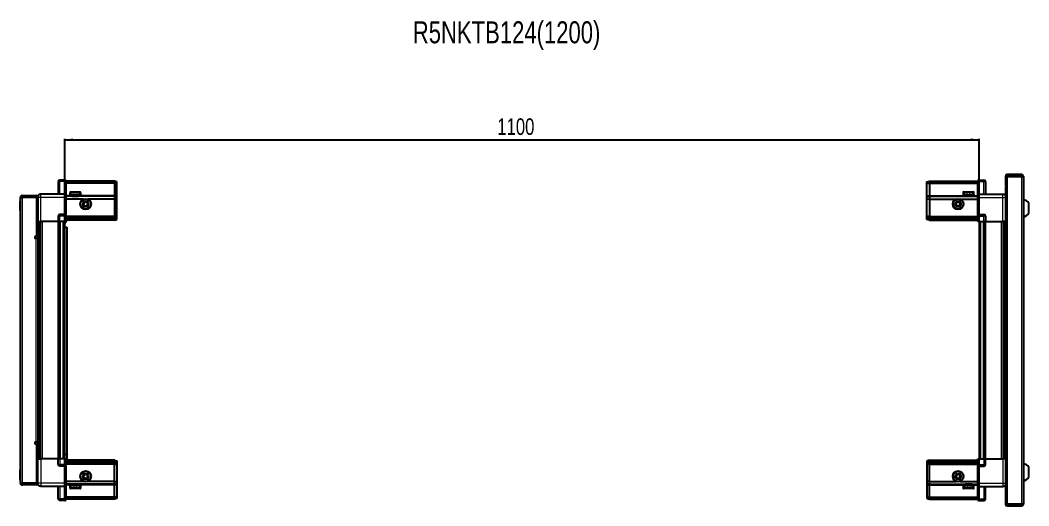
# Model space of a CAD drawing. Header units: millimetres. Extents: x 1315 to 5420, y -523 to 1562.
# Drawn here: x 2843 to 4057, y 977 to 1562 of the extents above; entities that cross this region are included whole.
import ezdxf

# ---------------------------------------------------------------- set-up
doc = ezdxf.new("R2010")
doc.units = ezdxf.units.MM
doc.layers.add('FORMAT', color=7, linetype='Continuous')
doc.styles.add('SLDTEXTSTYLE0', font='TXT', dxfattribs={"width": 0.75})
doc.dimstyles.new('SLDDIMSTYLE0', dxfattribs={"dimtxt": 20, "dimasz": 10, "dimexe": 0, "dimexo": 0.0625, "dimgap": 5, "dimtad": 2, "dimdec": 1, "dimrnd": 1e-09, "dimzin": 12, "dimdsep": 46, "dimtxsty": 'SLDTEXTSTYLE0', "dimsah": 1, "dimcen": 0.09, "dimadec": 0, "dimazin": 3, "dimtfac": 1, "dimtofl": 0, "dimtmove": 0, "dimatfit": 3, "dimfxl": 0, "dimfrac": 2, "dimtolj": 1, "dimtzin": 12, "dimarcsym": 0})

# ---------------------------------------------------------------- blocks, each defined once
blk = doc.blocks.new('_D_5')
at = {"layer": 'FORMAT'}
for p, q in [((2897, 1319.3), (2897, 1418.8)), ((2897, 1417.8), (3997, 1417.8)), ((3997, 1319.3), (3997, 1418.8))]:
    blk.add_line(p, q, dxfattribs=at)
for points in [[(2897, 1417.8), (2907, 1416.3), (2907, 1419.4)], [(3997, 1417.8), (3987, 1419.4), (3987, 1416.3)]]:
    blk.add_solid(points, dxfattribs=at)
at = {"layer": 'FORMAT', "insert": (3417.4, 1443.6), "char_height": 20, "attachment_point": 1, "style": 'SLDTEXTSTYLE0'}
blk.add_mtext('1100', dxfattribs=at)

msp = doc.modelspace()

# ---------------------------------------------------------------- linework, layer by layer
at = {"color": 7, "linetype": 'Continuous', "lineweight": 25}
for p, q in [((4028.83, 1373.72), (4028.83, 1361.32)), ((4030.33, 1373.72), (4030.33, 1361.32)), ((4030.83, 1360.82), (4030.83, 1373.72)), ((4030.83, 1373.72), (4048.23, 1373.72)), ((4048.23, 1375.82), (4030.93, 1375.82)), ((4048.23, 1374.32), (4030.93, 1374.32)), ((4048.23, 1374.32), (4048.23, 1375.82)), ((4048.23, 1373.72), (4050.33, 1373.72)), ((4050.33, 1373.72), (4050.33, 978.92)), ((2889.13, 1367.32), (2889.13, 1352.32)), ((2897.13, 1369.32), (2891.13, 1369.32)), ((2897.13, 1369.32), (2897.46, 1369.32)), ((2897.13, 1369.32), (2897.13, 1367.32)), ((2897.13, 1352.52), (2897.13, 1367.32)), ((2897.13, 1352.52), (2897.13, 1367.32)), ((2898.33, 1368.82), (2897.46, 1369.32)), ((2898.33, 1367.32), (2898.33, 1368.82)), ((2956.63, 1367.82), (2898.33, 1367.82)), ((2898.33, 1367.32), (2898.33, 1352.52)), ((2956.63, 1365.32), (2898.33, 1365.32)), ((2956.63, 1367.82), (2956.63, 1365.32)), ((2959.63, 1367.02), (2956.63, 1367.82)), ((2956.63, 1365.32), (2956.63, 1350.82)), ((2959.63, 1365.17), (2956.63, 1365.32)), ((2959.63, 1365.17), (2959.63, 1367.02)), ((2959.63, 1350.82), (2959.63, 1365.17)), ((3934.33, 1367.02), (3937.33, 1367.82)), ((3934.33, 1365.17), (3934.33, 1367.02)), ((3934.33, 1365.17), (3937.33, 1365.32)), ((3934.33, 1350.82), (3934.33, 1365.17)), ((3937.33, 1367.82), (3937.33, 1365.32)), ((3937.33, 1367.82), (3995.63, 1367.82)), ((3937.33, 1365.32), (3937.33, 1350.82)), ((3937.33, 1365.32), (3995.63, 1365.32)), ((3996.49, 1369.32), (3995.63, 1368.82)), ((3996.49, 1369.32), (3995.63, 1368.82)), ((3995.63, 1368.82), (3995.63, 1367.32)), ((3995.63, 1352.52), (3995.63, 1367.32)), ((3996.83, 1369.32), (3996.49, 1369.32)), ((3996.83, 1369.32), (3996.49, 1369.32)), ((3996.83, 1367.32), (3996.83, 1369.32)), ((3996.83, 1369.32), (3996.83, 1369.32)), ((3996.83, 1369.32), (4002.83, 1369.32)), ((3996.83, 1367.32), (3996.83, 1352.52)), ((4004.83, 1367.32), (4004.83, 1352.32)), ((4028.73, 1360.82), (4028.73, 991.82)), ((4028.73, 1360.82), (4030.83, 1360.82)), ((4028.83, 1361.32), (4030.33, 1361.32)), ((2845.13, 1348.47), (2843.63, 1348.47)), ((2843.63, 1347.97), (2843.63, 1348.47)), ((2843.63, 1004.67), (2843.63, 1347.97)), ((2845.73, 1349.07), (2845.73, 1350.57)), ((2845.73, 1350.57), (2846.63, 1350.57)), ((2845.73, 1349.07), (2846.63, 1349.07)), ((2845.73, 1348.57), (2863.13, 1348.57)), ((2846.63, 1349.07), (2846.63, 1350.57)), ((2846.63, 1350.57), (2863.13, 1350.57)), ((2846.63, 1349.07), (2863.13, 1349.07)), ((2863.13, 1349.07), (2863.13, 1350.57)), ((2864.63, 1348.57), (2863.13, 1348.57)), ((2863.13, 1348.57), (2863.13, 1301.07)), ((2864.63, 1348.32), (2864.63, 1319.32)), ((2897.13, 1352.32), (2868.13, 1352.32)), ((2897.13, 1352.32), (2897.13, 1352.52)), ((2897.13, 1352.32), (2898.33, 1352.32)), ((2897.13, 1348.32), (2897.13, 1352.32)), ((2897.13, 1328.02), (2897.13, 1348.32)), ((2898.33, 1352.52), (2898.33, 1352.32)), ((2898.33, 1352.32), (2898.33, 1348.32)), ((2956.63, 1349.82), (2898.33, 1349.82)), ((2898.33, 1348.32), (2898.33, 1328.02)), ((2903.13, 1354.22), (2903.13, 1351.82)), ((2903.13, 1351.82), (2903.13, 1351.32)), ((2903.13, 1351.32), (2903.26, 1351.32)), ((2903.45, 1351.82), (2903.26, 1351.82)), ((2903.26, 1351.82), (2903.26, 1351.32)), ((2903.26, 1351.32), (2903.45, 1351.32)), ((2903.45, 1351.82), (2903.45, 1351.32)), ((2903.45, 1351.32), (2903.98, 1351.32)), ((2903.93, 1355.02), (2911.09, 1355.02)), ((2904.38, 1351.82), (2903.98, 1351.82)), ((2903.98, 1351.82), (2903.98, 1351.32)), ((2903.98, 1351.32), (2904.38, 1351.32)), ((2904.38, 1351.82), (2904.38, 1351.32)), ((2904.38, 1351.32), (2905.25, 1351.32)), ((2905.23, 1351.32), (2905.23, 1351.22)), ((2905.23, 1351.22), (2914.03, 1351.22)), ((2905.82, 1351.82), (2905.25, 1351.82)), ((2905.25, 1351.82), (2905.25, 1351.32)), ((2905.25, 1351.32), (2905.82, 1351.32)), ((2905.63, 1350.82), (2906.32, 1350.34)), ((2905.63, 1350.82), (2910.66, 1350.82)), ((2906.32, 1350.34), (2905.63, 1349.86)), ((2905.63, 1349.86), (2905.63, 1349.82)), ((2905.63, 1349.86), (2910.66, 1349.86)), ((2905.82, 1351.82), (2905.82, 1351.32)), ((2905.82, 1351.32), (2906.95, 1351.32)), ((2906.32, 1350.34), (2910.48, 1350.34)), ((2907.64, 1351.82), (2906.95, 1351.82)), ((2906.95, 1351.82), (2906.95, 1351.32)), ((2906.95, 1351.32), (2907.64, 1351.32)), ((2907.64, 1351.82), (2907.64, 1351.32)), ((2907.64, 1351.32), (2908.91, 1351.32)), ((2909.65, 1351.82), (2908.91, 1351.82)), ((2908.91, 1351.82), (2908.91, 1351.32)), ((2908.91, 1351.32), (2909.14, 1351.32)), ((2909.14, 1351.82), (2909.14, 1351.32)), ((2909.64, 1351.82), (2909.64, 1351.32)), ((2909.64, 1351.32), (2909.65, 1351.32)), ((2909.65, 1351.82), (2909.65, 1351.32)), ((2909.65, 1351.32), (2910.94, 1351.32)), ((2910.48, 1350.34), (2912.94, 1350.34)), ((2910.66, 1350.82), (2913.63, 1350.82)), ((2910.66, 1349.86), (2913.63, 1349.86)), ((2911.65, 1351.82), (2910.94, 1351.82)), ((2910.94, 1351.82), (2910.94, 1351.32)), ((2911, 1351.82), (2911, 1351.32)), ((2911, 1351.32), (2911.65, 1351.32)), ((2911.09, 1355.02), (2915.33, 1355.02)), ((2911.65, 1351.82), (2911.65, 1351.32)), ((2911.65, 1351.32), (2912.84, 1351.32)), ((2913.46, 1351.82), (2912.84, 1351.82)), ((2912.84, 1351.82), (2912.84, 1351.32)), ((2912.84, 1351.32), (2913.46, 1351.32)), ((2912.94, 1350.34), (2913.63, 1350.82)), ((2913.63, 1349.86), (2912.94, 1350.34)), ((2913.46, 1351.82), (2913.46, 1351.32)), ((2913.46, 1351.32), (2914.43, 1351.32)), ((2913.63, 1349.82), (2913.63, 1349.86)), ((2914.03, 1351.22), (2914.03, 1351.32)), ((2914.9, 1351.82), (2914.43, 1351.82)), ((2914.43, 1351.82), (2914.43, 1351.32)), ((2914.43, 1351.32), (2914.9, 1351.32)), ((2914.9, 1351.82), (2914.9, 1351.32)), ((2914.9, 1351.32), (2915.55, 1351.32)), ((2915.82, 1351.82), (2915.55, 1351.82)), ((2915.55, 1351.82), (2915.55, 1351.32)), ((2915.55, 1351.32), (2915.82, 1351.32)), ((2915.82, 1351.82), (2915.82, 1351.32)), ((2915.82, 1351.32), (2916.09, 1351.32)), ((2916.13, 1351.82), (2916.09, 1351.82)), ((2916.09, 1351.82), (2916.09, 1351.32)), ((2916.09, 1351.32), (2916.13, 1351.32)), ((2916.13, 1351.82), (2916.13, 1354.22)), ((2916.13, 1351.82), (2916.13, 1351.32)), ((2956.63, 1350.82), (2956.63, 1349.82)), ((2956.63, 1349.82), (2956.63, 1346.32)), ((2959.63, 1349.02), (2956.63, 1349.82)), ((2959.63, 1349.02), (2959.63, 1350.82)), ((2959.63, 1345.99), (2959.63, 1349.02)), ((3934.33, 1349.02), (3934.33, 1350.82)), ((3934.33, 1349.02), (3937.33, 1349.82)), ((3934.33, 1345.99), (3934.33, 1349.02)), ((3937.33, 1350.82), (3937.33, 1349.82)), ((3937.33, 1349.82), (3937.33, 1346.32)), ((3937.33, 1349.82), (3995.63, 1349.82)), ((3977.83, 1354.22), (3977.83, 1351.32)), ((3977.83, 1351.32), (3977.86, 1351.32)), ((3977.98, 1351.82), (3977.86, 1351.82)), ((3977.86, 1351.82), (3977.86, 1351.32)), ((3977.86, 1351.32), (3977.98, 1351.32)), ((3977.98, 1351.82), (3977.98, 1351.32)), ((3977.98, 1351.32), (3978.39, 1351.32)), ((3978.73, 1351.82), (3978.39, 1351.82)), ((3978.39, 1351.82), (3978.39, 1351.32)), ((3978.39, 1351.32), (3978.73, 1351.32)), ((3978.63, 1355.02), (3990.03, 1355.02)), ((3978.73, 1351.82), (3978.73, 1351.32)), ((3978.73, 1351.32), (3979.51, 1351.32)), ((3980.03, 1351.82), (3979.51, 1351.82)), ((3979.51, 1351.82), (3979.51, 1351.32)), ((3979.51, 1351.32), (3980.03, 1351.32)), ((3979.93, 1351.32), (3979.93, 1351.22)), ((3979.93, 1351.22), (3988.73, 1351.22)), ((3980.03, 1351.82), (3980.03, 1351.32)), ((3980.03, 1351.32), (3981.09, 1351.32)), ((3980.33, 1350.82), (3981.02, 1350.34)), ((3980.33, 1350.82), (3988.33, 1350.82)), ((3981.02, 1350.34), (3980.33, 1349.86)), ((3980.33, 1349.86), (3980.33, 1349.82)), ((3980.33, 1349.86), (3988.33, 1349.86)), ((3981.02, 1350.34), (3987.64, 1350.34)), ((3981.75, 1351.82), (3981.09, 1351.82)), ((3981.09, 1351.82), (3981.09, 1351.32)), ((3981.09, 1351.32), (3981.75, 1351.32)), ((3981.75, 1351.82), (3981.75, 1351.32)), ((3981.75, 1351.32), (3982.99, 1351.32)), ((3983.72, 1351.82), (3982.99, 1351.82)), ((3982.99, 1351.82), (3982.99, 1351.32)), ((3982.99, 1351.32), (3983.42, 1351.32)), ((3983.42, 1351.82), (3983.42, 1351.32)), ((3983.72, 1351.82), (3983.72, 1351.32)), ((3983.72, 1351.32), (3985.02, 1351.32)), ((3985.75, 1351.82), (3985.02, 1351.82)), ((3985.02, 1351.82), (3985.02, 1351.32)), ((3985.29, 1351.82), (3985.29, 1351.32)), ((3985.29, 1351.32), (3985.75, 1351.32)), ((3985.75, 1351.82), (3985.75, 1351.32)), ((3985.75, 1351.32), (3986.98, 1351.32)), ((3987.64, 1351.82), (3986.98, 1351.82)), ((3986.98, 1351.82), (3986.98, 1351.32)), ((3986.98, 1351.32), (3987.64, 1351.32)), ((3987.64, 1351.82), (3987.64, 1351.32)), ((3987.64, 1351.32), (3988.69, 1351.32)), ((3987.64, 1350.34), (3988.33, 1350.82)), ((3988.33, 1349.86), (3987.64, 1350.34)), ((3988.33, 1349.82), (3988.33, 1349.86)), ((3989.21, 1351.82), (3988.69, 1351.82)), ((3988.69, 1351.82), (3988.69, 1351.32)), ((3988.69, 1351.32), (3989.21, 1351.32)), ((3988.73, 1351.22), (3988.73, 1351.32)), ((3989.21, 1351.82), (3989.21, 1351.32)), ((3989.21, 1351.32), (3989.96, 1351.32)), ((3990.29, 1351.82), (3989.96, 1351.82)), ((3989.96, 1351.82), (3989.96, 1351.32)), ((3989.96, 1351.32), (3990.29, 1351.32)), ((3990.29, 1351.82), (3990.29, 1351.32)), ((3990.29, 1351.32), (3990.69, 1351.32)), ((3990.8, 1351.82), (3990.69, 1351.82)), ((3990.69, 1351.82), (3990.69, 1351.32)), ((3990.69, 1351.32), (3990.8, 1351.32)), ((3990.8, 1351.82), (3990.8, 1351.32)), ((3990.8, 1351.32), (3990.83, 1351.32)), ((3990.83, 1351.32), (3990.83, 1354.22)), ((3995.63, 1352.32), (3995.63, 1352.52)), ((3996.83, 1352.32), (3995.63, 1352.32)), ((3995.63, 1348.32), (3995.63, 1352.32)), ((3995.63, 1328.02), (3995.63, 1348.32)), ((3996.83, 1352.52), (3996.83, 1352.32)), ((3996.83, 1352.32), (3996.83, 1348.32)), ((3996.83, 1352.32), (4025.83, 1352.32)), ((3996.83, 1348.32), (3996.83, 1328.02)), ((2843.63, 1343.96), (2843.33, 1343.96)), ((2843.33, 1332.39), (2843.33, 1343.96)), ((2919.63, 1346.32), (2898.33, 1346.32)), ((2956.63, 1346.32), (2924.63, 1346.32)), ((2956.63, 1346.32), (2956.63, 1325.82)), ((2956.63, 1346.32), (2959.63, 1345.99)), ((2959.63, 1325.82), (2959.63, 1345.99)), ((3937.33, 1346.32), (3934.33, 1345.99)), ((3934.33, 1325.82), (3934.33, 1345.99)), ((3937.33, 1346.32), (3937.33, 1325.82)), ((3937.33, 1346.32), (3969.33, 1346.32)), ((3974.33, 1346.32), (3995.63, 1346.32)), ((4056.93, 1329.32), (4056.93, 1341.32)), ((2843.33, 1332.39), (2843.63, 1332.39)), ((2889.13, 1325.82), (2889.13, 1319.32)), ((2897.13, 1327.82), (2891.13, 1327.82)), ((2897.13, 1327.82), (2897.13, 1328.02)), ((2897.13, 1327.82), (2897.13, 1325.82)), ((2897.13, 1327.82), (2898.33, 1327.82)), ((2897.13, 1319.32), (2897.13, 1325.82)), ((2897.13, 1319.32), (2897.13, 1325.82)), ((2897.46, 1319.32), (2897.46, 1325.82)), ((2898.33, 1328.02), (2898.33, 1327.82)), ((2898.33, 1327.15), (2898.33, 1327.82)), ((2898.33, 1327.15), (2898.33, 1319.32)), ((2956.63, 1324.82), (2898.33, 1324.82)), ((2956.63, 1323.82), (2898.33, 1323.82)), ((2956.63, 1325.82), (2956.63, 1324.82)), ((2956.63, 1324.82), (2956.63, 1323.82)), ((2956.63, 1324.82), (2959.63, 1324.02)), ((2956.63, 1323.82), (2956.63, 1322.32)), ((2956.63, 1323.82), (2959.63, 1323.28)), ((2959.63, 1324.02), (2959.63, 1325.82)), ((2959.63, 1323.28), (2959.63, 1324.02)), ((2959.63, 1322.78), (2959.63, 1323.28)), ((3934.33, 1324.02), (3934.33, 1325.82)), ((3937.33, 1324.82), (3934.33, 1324.02)), ((3934.33, 1323.28), (3934.33, 1324.02)), ((3937.33, 1323.82), (3934.33, 1323.28)), ((3934.33, 1322.78), (3934.33, 1323.28)), ((3937.33, 1325.82), (3937.33, 1324.82)), ((3937.33, 1324.82), (3937.33, 1323.82)), ((3937.33, 1324.82), (3995.63, 1324.82)), ((3937.33, 1323.82), (3937.33, 1322.32)), ((3937.33, 1323.82), (3995.63, 1323.82)), ((3995.63, 1327.82), (3995.63, 1328.02)), ((3996.83, 1327.82), (3995.63, 1327.82)), ((3995.63, 1327.82), (3995.63, 1327.15)), ((3995.63, 1319.32), (3995.63, 1327.15)), ((3996.49, 1325.82), (3996.49, 1319.32)), ((3996.83, 1328.02), (3996.83, 1327.82)), ((3996.83, 1325.82), (3996.83, 1327.82)), ((3996.83, 1327.82), (4002.83, 1327.82)), ((3996.83, 1325.82), (3996.83, 1327.82)), ((3996.83, 1325.82), (3996.83, 1319.32)), ((4004.83, 1325.82), (4004.83, 1319.32)), ((2863.13, 1322.07), (2864.63, 1322.07)), ((2864.63, 1319.32), (2863.13, 1319.32)), ((2865.28, 1033.32), (2865.28, 1319.32)), ((2867.07, 1319.32), (2867.07, 1033.32)), ((2867.1, 1319.32), (2867.1, 1033.32)), ((2889.13, 1319.32), (2868.13, 1319.32)), ((2889.13, 1319.32), (2891.13, 1319.32)), ((2889.78, 1033.32), (2889.78, 1319.32)), ((2897.13, 1319.32), (2891.13, 1319.32)), ((2896.98, 1033.32), (2896.98, 1319.32)), ((2896.98, 1312.32), (2899.48, 1312.32)), ((2897.13, 1319.32), (2897.46, 1319.32)), ((2897.13, 1319.32), (2897.13, 1319.32)), ((2898.33, 1319.32), (2897.46, 1319.32)), ((2897.46, 1319.32), (2897.46, 1319.32)), ((2956.63, 1322.32), (2898.33, 1322.32)), ((2956.63, 1320.82), (2898.33, 1320.82)), ((2899.48, 1312.32), (2899.48, 1038.82)), ((2956.63, 1322.32), (2959.63, 1322.78)), ((2956.63, 1322.32), (2956.63, 1320.82)), ((2956.63, 1320.82), (2959.63, 1321.63)), ((2959.63, 1321.63), (2959.63, 1322.78)), ((3934.33, 1321.63), (3934.33, 1322.78)), ((3937.33, 1322.32), (3934.33, 1322.78)), ((3937.33, 1320.82), (3934.33, 1321.63)), ((3937.33, 1322.32), (3995.63, 1322.32)), ((3937.33, 1322.32), (3937.33, 1320.82)), ((3937.33, 1320.82), (3995.63, 1320.82)), ((3996.49, 1319.32), (3995.63, 1319.32)), ((3996.83, 1319.32), (3996.49, 1319.32)), ((3996.83, 1319.32), (4002.83, 1319.32)), ((3996.98, 1319.32), (3996.98, 1033.32)), ((4004.83, 1319.32), (4002.83, 1319.32)), ((4004.18, 1319.32), (4004.18, 1033.32)), ((4004.83, 1319.32), (4025.83, 1319.32)), ((4026.85, 1033.32), (4026.85, 1319.32)), ((4026.88, 1033.32), (4026.88, 1319.32)), ((4028.68, 1319.32), (4028.68, 1033.32)), ((2863.13, 1301.07), (2861.78, 1301.07)), ((2861.78, 1299.07), (2862.53, 1299.07)), ((2862.53, 1299.07), (2864.63, 1299.07)), ((2864.63, 1299.07), (2864.63, 1053.57)), ((2862.53, 1053.57), (2861.78, 1053.57)), ((2861.78, 1051.57), (2863.13, 1051.57)), ((2864.63, 1053.57), (2862.53, 1053.57)), ((2863.13, 1051.57), (2863.13, 1004.07)), ((2864.63, 1033.32), (2863.13, 1033.32)), ((2864.63, 1004.32), (2864.63, 1033.32)), ((2889.13, 1033.32), (2868.13, 1033.32)), ((2889.13, 1026.82), (2889.13, 1033.32)), ((2889.13, 1033.32), (2891.13, 1033.32)), ((2897.13, 1033.32), (2891.13, 1033.32)), ((2899.48, 1038.82), (2896.98, 1038.82)), ((2897.13, 1026.82), (2897.13, 1033.32)), ((2897.13, 1033.32), (2897.46, 1033.32)), ((2897.46, 1026.82), (2897.46, 1033.32)), ((2897.46, 1033.32), (2898.33, 1033.32)), ((2898.33, 1033.32), (2898.33, 1025.5)), ((2956.63, 1031.82), (2898.33, 1031.82)), ((2899.48, 1038.82), (2899.48, 1031.82)), ((2956.63, 1030.32), (2956.63, 1031.82)), ((2956.63, 1031.82), (2959.63, 1031.02)), ((3937.33, 1031.82), (3934.33, 1031.02)), ((3937.33, 1030.32), (3937.33, 1031.82)), ((3937.33, 1031.82), (3995.63, 1031.82)), ((3995.63, 1025.5), (3995.63, 1033.32)), ((3995.63, 1033.32), (3996.49, 1033.32)), ((3996.49, 1033.32), (3996.49, 1033.32)), ((3996.49, 1033.32), (3996.49, 1026.82)), ((3996.83, 1033.32), (3996.49, 1033.32)), ((3996.83, 1033.32), (3996.83, 1026.82)), ((3996.83, 1033.32), (3996.83, 1033.32)), ((3996.83, 1033.32), (3996.83, 1026.82)), ((3996.83, 1033.32), (4002.83, 1033.32)), ((4004.83, 1033.32), (4002.83, 1033.32)), ((4004.83, 1026.82), (4004.83, 1033.32)), ((4004.83, 1033.32), (4025.83, 1033.32)), ((2843.63, 1020.26), (2843.33, 1020.26)), ((2843.33, 1010.58), (2843.33, 1020.26)), ((2864.63, 1030.57), (2863.13, 1030.57)), ((2897.13, 1024.82), (2891.13, 1024.82)), ((2897.13, 1026.82), (2897.13, 1024.82)), ((2897.13, 1026.82), (2897.13, 1024.82)), ((2897.13, 1024.82), (2898.33, 1024.82)), ((2897.13, 1024.62), (2897.13, 1024.82)), ((2897.13, 1004.32), (2897.13, 1024.62)), ((2956.63, 1030.32), (2898.33, 1030.32)), ((2956.63, 1028.82), (2898.33, 1028.82)), ((2956.63, 1027.82), (2898.33, 1027.82)), ((2898.33, 1024.82), (2898.33, 1025.5)), ((2898.33, 1024.82), (2898.33, 1024.62)), ((2898.33, 1024.62), (2898.33, 1004.32)), ((2956.63, 1028.82), (2956.63, 1030.32)), ((2956.63, 1030.32), (2959.63, 1029.87)), ((2956.63, 1028.82), (2959.63, 1029.37)), ((2956.63, 1027.82), (2956.63, 1028.82)), ((2956.63, 1027.82), (2959.63, 1028.63)), ((2956.63, 1026.82), (2956.63, 1027.82)), ((2956.63, 1006.32), (2956.63, 1026.82)), ((2959.63, 1031.02), (2959.63, 1029.87)), ((2959.63, 1029.87), (2959.63, 1029.37)), ((2959.63, 1029.37), (2959.63, 1028.63)), ((2959.63, 1028.63), (2959.63, 1026.82)), ((2959.63, 1026.82), (2959.63, 1006.66)), ((3934.33, 1031.02), (3934.33, 1029.87)), ((3937.33, 1030.32), (3934.33, 1029.87)), ((3934.33, 1029.87), (3934.33, 1029.37)), ((3937.33, 1028.82), (3934.33, 1029.37)), ((3934.33, 1029.37), (3934.33, 1028.63)), ((3937.33, 1027.82), (3934.33, 1028.63)), ((3934.33, 1028.63), (3934.33, 1026.82)), ((3934.33, 1026.82), (3934.33, 1006.66)), ((3937.33, 1028.82), (3937.33, 1030.32)), ((3937.33, 1030.32), (3995.63, 1030.32)), ((3937.33, 1028.82), (3995.63, 1028.82)), ((3937.33, 1027.82), (3937.33, 1028.82)), ((3937.33, 1027.82), (3995.63, 1027.82)), ((3937.33, 1026.82), (3937.33, 1027.82)), ((3937.33, 1006.32), (3937.33, 1026.82)), ((3995.63, 1025.5), (3995.63, 1024.82)), ((3996.83, 1024.82), (3995.63, 1024.82)), ((3995.63, 1024.62), (3995.63, 1024.82)), ((3995.63, 1004.32), (3995.63, 1024.62)), ((3996.83, 1024.82), (3996.83, 1026.82)), ((3996.83, 1024.82), (3996.83, 1024.62)), ((3996.83, 1024.82), (4002.83, 1024.82)), ((3996.83, 1024.62), (3996.83, 1004.32)), ((4056.93, 1011.32), (4056.93, 1023.32)), ((2843.33, 1008.69), (2843.33, 1010.58)), ((2843.33, 1008.69), (2843.63, 1008.69)), ((2843.63, 1004.17), (2843.63, 1004.67)), ((2845.13, 1004.17), (2843.63, 1004.17)), ((2863.13, 1004.07), (2845.73, 1004.07)), ((2845.73, 1003.57), (2845.73, 1002.07)), ((2845.73, 1003.57), (2846.63, 1003.57)), ((2845.73, 1002.07), (2846.63, 1002.07)), ((2863.13, 1003.57), (2846.63, 1003.57)), ((2846.63, 1003.57), (2846.63, 1002.07)), ((2863.13, 1002.07), (2846.63, 1002.07)), ((2863.13, 1004.07), (2864.63, 1004.07)), ((2863.13, 1003.57), (2863.13, 1002.07)), ((2897.13, 1000.32), (2868.13, 1000.32)), ((2889.13, 985.32), (2889.13, 1000.32)), ((2897.13, 1000.32), (2897.13, 1004.32)), ((2897.13, 1000.32), (2898.33, 1000.32)), ((2897.13, 1000.12), (2897.13, 1000.32)), ((2897.13, 985.32), (2897.13, 1000.12)), ((2919.63, 1006.32), (2898.33, 1006.32)), ((2898.33, 1004.32), (2898.33, 1000.32)), ((2956.63, 1002.82), (2898.33, 1002.82)), ((2898.33, 1000.32), (2898.33, 1000.12)), ((2898.33, 1000.12), (2898.33, 985.32)), ((2903.13, 1001.32), (2903.13, 998.42)), ((2903.22, 1001.32), (2903.13, 1001.32)), ((2903.22, 1000.82), (2903.22, 1001.32)), ((2903.39, 1001.32), (2903.22, 1001.32)), ((2903.22, 1000.82), (2903.39, 1000.82)), ((2903.39, 1000.82), (2903.39, 1001.32)), ((2903.88, 1001.32), (2903.39, 1001.32)), ((2903.88, 1000.82), (2903.88, 1001.32)), ((2904.26, 1001.32), (2903.88, 1001.32)), ((2903.88, 1000.82), (2904.26, 1000.82)), ((2904.08, 997.62), (2903.93, 997.62)), ((2915.33, 997.62), (2904.08, 997.62)), ((2904.26, 1000.82), (2904.26, 1001.32)), ((2905.1, 1001.32), (2904.26, 1001.32)), ((2905.1, 1000.82), (2905.1, 1001.32)), ((2905.66, 1001.32), (2905.1, 1001.32)), ((2905.1, 1000.82), (2905.66, 1000.82)), ((2905.23, 1001.42), (2905.23, 1001.32)), ((2910.62, 1001.42), (2905.23, 1001.42)), ((2905.63, 1002.82), (2905.63, 1002.79)), ((2905.63, 1002.79), (2906.32, 1002.31)), ((2905.73, 1002.79), (2905.63, 1002.79)), ((2906.32, 1002.31), (2905.63, 1001.82)), ((2905.73, 1001.82), (2905.63, 1001.82)), ((2905.66, 1000.82), (2905.66, 1001.32)), ((2906.76, 1001.32), (2905.66, 1001.32)), ((2913.63, 1002.79), (2905.73, 1002.79)), ((2913.63, 1001.82), (2905.73, 1001.82)), ((2906.4, 1002.31), (2906.32, 1002.31)), ((2912.94, 1002.31), (2906.4, 1002.31)), ((2906.76, 1000.82), (2906.76, 1001.32)), ((2907.44, 1001.32), (2906.76, 1001.32)), ((2906.76, 1000.82), (2907.44, 1000.82)), ((2907.44, 1000.82), (2907.44, 1001.32)), ((2908.71, 1001.32), (2907.44, 1001.32)), ((2908.71, 1000.82), (2908.71, 1001.32)), ((2909, 1001.32), (2908.71, 1001.32)), ((2908.71, 1000.82), (2909.44, 1000.82)), ((2909, 1000.82), (2909, 1001.32)), ((2909.44, 1000.82), (2909.44, 1001.32)), ((2910.74, 1001.32), (2909.44, 1001.32)), ((2914.03, 1001.42), (2910.62, 1001.42)), ((2910.74, 1000.82), (2910.74, 1001.32)), ((2910.74, 1000.82), (2911.46, 1000.82)), ((2910.87, 1000.82), (2910.87, 1001.32)), ((2911.46, 1001.32), (2910.87, 1001.32)), ((2911.46, 1000.82), (2911.46, 1001.32)), ((2912.66, 1001.32), (2911.46, 1001.32)), ((2912.66, 1000.82), (2912.66, 1001.32)), ((2913.3, 1001.32), (2912.66, 1001.32)), ((2912.66, 1000.82), (2913.3, 1000.82)), ((2912.94, 1002.31), (2913.63, 1002.79)), ((2913.63, 1001.82), (2912.94, 1002.31)), ((2913.3, 1000.82), (2913.3, 1001.32)), ((2914.29, 1001.32), (2913.3, 1001.32)), ((2913.63, 1002.79), (2913.63, 1002.82)), ((2914.03, 1001.32), (2914.03, 1001.42)), ((2914.29, 1000.82), (2914.29, 1001.32)), ((2914.77, 1001.32), (2914.29, 1001.32)), ((2914.29, 1000.82), (2914.77, 1000.82)), ((2914.77, 1000.82), (2914.77, 1001.32)), ((2915.46, 1001.32), (2914.77, 1001.32)), ((2915.46, 1000.82), (2915.46, 1001.32)), ((2915.75, 1001.32), (2915.46, 1001.32)), ((2915.46, 1000.82), (2915.75, 1000.82)), ((2915.75, 1000.82), (2915.75, 1001.32)), ((2916.06, 1001.32), (2915.75, 1001.32)), ((2916.06, 1000.82), (2916.06, 1001.32)), ((2916.12, 1001.32), (2916.06, 1001.32)), ((2916.06, 1000.82), (2916.12, 1000.82)), ((2916.12, 1000.82), (2916.12, 1001.32)), ((2916.13, 1001.32), (2916.12, 1001.32)), ((2916.13, 998.42), (2916.13, 1001.32)), ((2956.63, 1006.32), (2924.63, 1006.32)), ((2956.63, 1006.32), (2959.63, 1006.66)), ((2956.63, 1002.82), (2956.63, 1006.32)), ((2959.63, 1003.63), (2956.63, 1002.82)), ((2956.63, 1001.82), (2956.63, 1002.82)), ((2956.63, 987.32), (2956.63, 1001.82)), ((2959.63, 1006.66), (2959.63, 1003.63)), ((2959.63, 1003.63), (2959.63, 1001.82)), ((2959.63, 1001.82), (2959.63, 987.48)), ((3937.33, 1006.32), (3934.33, 1006.66)), ((3934.33, 1006.66), (3934.33, 1003.63)), ((3934.33, 1003.63), (3937.33, 1002.82)), ((3934.33, 1003.63), (3934.33, 1001.82)), ((3934.33, 1001.82), (3934.33, 987.48)), ((3937.33, 1006.32), (3969.33, 1006.32)), ((3937.33, 1002.82), (3937.33, 1006.32)), ((3937.33, 1002.82), (3995.63, 1002.82)), ((3937.33, 1001.82), (3937.33, 1002.82)), ((3937.33, 987.32), (3937.33, 1001.82)), ((3974.33, 1006.32), (3995.63, 1006.32)), ((3977.83, 1001.32), (3977.83, 998.42)), ((3977.85, 1001.32), (3977.83, 1001.32)), ((3977.85, 1000.82), (3977.85, 1001.32)), ((3977.94, 1001.32), (3977.85, 1001.32)), ((3977.85, 1000.82), (3977.94, 1000.82)), ((3977.94, 1000.82), (3977.94, 1001.32)), ((3978.32, 1001.32), (3977.94, 1001.32)), ((3978.32, 1000.82), (3978.32, 1001.32)), ((3978.63, 1001.32), (3978.32, 1001.32)), ((3978.32, 1000.82), (3978.63, 1000.82)), ((3978.63, 1000.82), (3978.63, 1001.32)), ((3979.37, 1001.32), (3978.63, 1001.32)), ((3990.03, 997.62), (3978.63, 997.62)), ((3979.37, 1000.82), (3979.37, 1001.32)), ((3979.88, 1001.32), (3979.37, 1001.32)), ((3979.37, 1000.82), (3979.88, 1000.82)), ((3979.88, 1000.82), (3979.88, 1001.32)), ((3980.92, 1001.32), (3979.88, 1001.32)), ((3979.93, 1001.42), (3979.93, 1001.32)), ((3988.73, 1001.42), (3979.93, 1001.42)), ((3980.33, 1002.82), (3980.33, 1002.79)), ((3980.33, 1002.79), (3981.02, 1002.31)), ((3988.33, 1002.79), (3980.33, 1002.79)), ((3981.02, 1002.31), (3980.33, 1001.82)), ((3988.33, 1001.82), (3980.33, 1001.82)), ((3980.92, 1000.82), (3980.92, 1001.32)), ((3981.57, 1001.32), (3980.92, 1001.32)), ((3980.92, 1000.82), (3981.57, 1000.82)), ((3987.64, 1002.31), (3981.02, 1002.31)), ((3981.57, 1000.82), (3981.57, 1001.32)), ((3982.79, 1001.32), (3981.57, 1001.32)), ((3982.79, 1000.82), (3982.79, 1001.32)), ((3983.29, 1001.32), (3982.79, 1001.32)), ((3982.79, 1000.82), (3983.52, 1000.82)), ((3983.29, 1000.82), (3983.29, 1001.32)), ((3983.52, 1000.82), (3983.52, 1001.32)), ((3984.82, 1001.32), (3983.52, 1001.32)), ((3984.82, 1000.82), (3984.82, 1001.32)), ((3984.82, 1000.82), (3985.55, 1000.82)), ((3985.16, 1000.82), (3985.16, 1001.32)), ((3985.55, 1001.32), (3985.16, 1001.32)), ((3985.55, 1000.82), (3985.55, 1001.32)), ((3986.8, 1001.32), (3985.55, 1001.32)), ((3986.8, 1000.82), (3986.8, 1001.32)), ((3987.46, 1001.32), (3986.8, 1001.32)), ((3986.8, 1000.82), (3987.46, 1000.82)), ((3987.46, 1000.82), (3987.46, 1001.32)), ((3988.54, 1001.32), (3987.46, 1001.32)), ((3987.64, 1002.31), (3988.33, 1002.79)), ((3988.33, 1001.82), (3987.64, 1002.31)), ((3988.33, 1002.79), (3988.33, 1002.82)), ((3988.54, 1000.82), (3988.54, 1001.32)), ((3989.07, 1001.32), (3988.54, 1001.32)), ((3988.54, 1000.82), (3989.07, 1000.82)), ((3988.73, 1001.32), (3988.73, 1001.42)), ((3989.07, 1000.82), (3989.07, 1001.32)), ((3989.86, 1001.32), (3989.07, 1001.32)), ((3989.86, 1000.82), (3989.86, 1001.32)), ((3990.21, 1001.32), (3989.86, 1001.32)), ((3989.86, 1000.82), (3990.21, 1000.82)), ((3990.21, 1000.82), (3990.21, 1001.32)), ((3990.64, 1001.32), (3990.21, 1001.32)), ((3990.64, 1000.82), (3990.64, 1001.32)), ((3990.78, 1001.32), (3990.64, 1001.32)), ((3990.64, 1000.82), (3990.78, 1000.82)), ((3990.78, 1000.82), (3990.78, 1001.32)), ((3990.83, 1001.32), (3990.78, 1001.32)), ((3990.83, 998.42), (3990.83, 1001.32)), ((3995.63, 1000.32), (3995.63, 1004.32)), ((3996.83, 1000.32), (3995.63, 1000.32)), ((3995.63, 1000.12), (3995.63, 1000.32)), ((3995.63, 985.32), (3995.63, 1000.12)), ((3996.83, 1004.32), (3996.83, 1000.32)), ((3996.83, 1000.32), (3996.83, 1000.12)), ((3996.83, 1000.32), (4025.83, 1000.32)), ((3996.83, 1000.12), (3996.83, 985.32)), ((3996.83, 1000.12), (3996.83, 985.32)), ((4004.83, 985.32), (4004.83, 1000.32)), ((2897.13, 983.32), (2891.13, 983.32)), ((2897.13, 985.32), (2897.13, 983.32)), ((2897.13, 983.32), (2897.46, 983.32)), ((2897.13, 983.32), (2897.46, 983.32)), ((2897.13, 983.32), (2897.13, 983.32)), ((2897.46, 983.32), (2898.33, 983.82)), ((2897.46, 983.32), (2898.33, 983.82)), ((2956.63, 987.32), (2898.33, 987.32)), ((2898.33, 983.82), (2898.33, 985.32)), ((2956.63, 984.82), (2898.33, 984.82)), ((2959.63, 987.48), (2956.63, 987.32)), ((2956.63, 984.82), (2956.63, 987.32)), ((2959.63, 985.63), (2956.63, 984.82)), ((2959.63, 987.48), (2959.63, 985.63)), ((3934.33, 987.48), (3937.33, 987.32)), ((3934.33, 987.48), (3934.33, 985.63)), ((3934.33, 985.63), (3937.33, 984.82)), ((3937.33, 987.32), (3995.63, 987.32)), ((3937.33, 984.82), (3937.33, 987.32)), ((3937.33, 984.82), (3995.63, 984.82)), ((3995.63, 985.32), (3995.63, 983.82)), ((3995.63, 983.82), (3996.49, 983.32)), ((3996.83, 983.32), (3996.49, 983.32)), ((3996.83, 983.32), (3996.83, 985.32)), ((3996.83, 983.32), (4002.83, 983.32)), ((4030.83, 991.82), (4028.73, 991.82)), ((4028.83, 991.32), (4030.33, 991.32)), ((4028.83, 991.32), (4028.83, 978.92)), ((4030.33, 991.32), (4030.33, 978.92)), ((4030.83, 978.92), (4030.83, 991.82)), ((4048.23, 978.92), (4030.83, 978.92)), ((4030.93, 978.32), (4048.23, 978.32)), ((4030.93, 976.82), (4048.23, 976.82)), ((4050.33, 978.92), (4048.23, 978.92)), ((4048.23, 978.32), (4048.23, 976.82))]:
    msp.add_line(p, q, dxfattribs=at)
at = {"color": 8, "linetype": 'Continuous', "lineweight": 18}
for p, q in [((4030.33, 1373.72), (4028.83, 1373.72)), ((4030.93, 1374.32), (4030.93, 1375.82)), ((4048.23, 1373.72), (4048.23, 978.92)), ((2891.13, 1367.32), (2889.13, 1367.32)), ((2891.13, 1367.32), (2891.13, 1369.32)), ((2891.13, 1352.32), (2891.13, 1367.32)), ((2897.13, 1367.32), (2891.13, 1367.32)), ((2897.13, 1367.32), (2898.33, 1367.32)), ((3996.83, 1367.32), (3995.63, 1367.32)), ((3996.83, 1367.32), (4002.83, 1367.32)), ((4002.83, 1367.32), (4002.83, 1369.32)), ((4002.83, 1352.32), (4002.83, 1367.32)), ((4002.83, 1367.32), (4004.83, 1367.32)), ((4030.83, 1360.82), (4030.83, 991.82)), ((2845.73, 1348.57), (2845.73, 1004.07)), ((2868.13, 1319.32), (2868.13, 1348.32)), ((2897.13, 1348.32), (2868.13, 1348.32)), ((2897.13, 1352.52), (2898.33, 1352.52)), ((2897.13, 1348.32), (2898.33, 1348.32)), ((2905.63, 1350.82), (2898.33, 1350.82)), ((2903.13, 1354.22), (2911.3, 1354.22)), ((2911.3, 1354.22), (2916.13, 1354.22)), ((2956.63, 1350.82), (2913.63, 1350.82)), ((2959.63, 1350.82), (2956.63, 1350.82)), ((3934.33, 1350.82), (3937.33, 1350.82)), ((3937.33, 1350.82), (3980.33, 1350.82)), ((3977.83, 1354.22), (3990.83, 1354.22)), ((3988.33, 1350.82), (3995.63, 1350.82)), ((3995.63, 1352.52), (3996.83, 1352.52)), ((3996.83, 1348.32), (3995.63, 1348.32)), ((3996.83, 1348.32), (4025.83, 1348.32)), ((4025.83, 1319.32), (4025.83, 1348.32)), ((2889.13, 1325.82), (2891.13, 1325.82)), ((2891.13, 1325.82), (2891.13, 1327.82)), ((2891.13, 1319.32), (2891.13, 1325.82)), ((2897.13, 1325.82), (2891.13, 1325.82)), ((2897.13, 1328.02), (2898.33, 1328.02)), ((2897.13, 1325.82), (2897.46, 1325.82)), ((2956.63, 1325.82), (2898.33, 1325.82)), ((2956.63, 1325.82), (2959.63, 1325.82)), ((3937.33, 1325.82), (3934.33, 1325.82)), ((3937.33, 1325.82), (3995.63, 1325.82)), ((3995.63, 1328.02), (3996.83, 1328.02)), ((3996.83, 1325.82), (3996.49, 1325.82)), ((3996.83, 1325.82), (4002.83, 1325.82)), ((4002.83, 1325.82), (4002.83, 1327.82)), ((4002.83, 1319.32), (4002.83, 1325.82)), ((4004.83, 1325.82), (4002.83, 1325.82)), ((2864.63, 1299.07), (2864.63, 1319.32)), ((2865.86, 1319.32), (2865.86, 1033.32)), ((2868.31, 1033.32), (2868.31, 1319.32)), ((2869.72, 1319.32), (2869.72, 1033.32)), ((2889.13, 1033.32), (2889.13, 1319.32)), ((2891.78, 1033.32), (2891.78, 1319.32)), ((2894.98, 1033.32), (2894.98, 1319.32)), ((2897.13, 1319.32), (2897.46, 1319.32)), ((3998.98, 1319.32), (3998.98, 1033.32)), ((4002.18, 1319.32), (4002.18, 1033.32)), ((4004.83, 1319.32), (4004.83, 1033.32)), ((4024.23, 1033.32), (4024.23, 1319.32)), ((4025.64, 1319.32), (4025.64, 1033.32)), ((4028.09, 1033.32), (4028.09, 1319.32)), ((2862.53, 1053.57), (2862.53, 1299.07)), ((2864.63, 1033.32), (2864.63, 1053.57)), ((2868.13, 1033.32), (2868.13, 1004.32)), ((2891.13, 1033.32), (2891.13, 1026.82)), ((3996.83, 1033.32), (3996.49, 1033.32)), ((4002.83, 1033.32), (4002.83, 1026.82)), ((4025.83, 1033.32), (4025.83, 1004.32)), ((2889.13, 1026.82), (2891.13, 1026.82)), ((2891.13, 1026.82), (2891.13, 1024.82)), ((2897.13, 1026.82), (2891.13, 1026.82)), ((2897.13, 1026.82), (2897.46, 1026.82)), ((2898.33, 1024.62), (2897.13, 1024.62)), ((2956.63, 1026.82), (2898.33, 1026.82)), ((2956.63, 1026.82), (2959.63, 1026.82)), ((3937.33, 1026.82), (3934.33, 1026.82)), ((3937.33, 1026.82), (3995.63, 1026.82)), ((3996.83, 1024.62), (3995.63, 1024.62)), ((3996.83, 1026.82), (3996.49, 1026.82)), ((3996.83, 1026.82), (4002.83, 1026.82)), ((4002.83, 1026.82), (4002.83, 1024.82)), ((4004.83, 1026.82), (4002.83, 1026.82)), ((2897.13, 1004.32), (2868.13, 1004.32)), ((2891.13, 1000.32), (2891.13, 985.32)), ((2897.13, 1004.32), (2898.33, 1004.32)), ((2898.33, 1000.12), (2897.13, 1000.12)), ((2905.63, 1001.82), (2898.33, 1001.82)), ((2903.3, 998.42), (2903.13, 998.42)), ((2916.13, 998.42), (2903.3, 998.42)), ((2956.63, 1001.82), (2913.63, 1001.82)), ((2959.63, 1001.82), (2956.63, 1001.82)), ((3934.33, 1001.82), (3937.33, 1001.82)), ((3937.33, 1001.82), (3980.33, 1001.82)), ((3990.83, 998.42), (3977.83, 998.42)), ((3988.33, 1001.82), (3995.63, 1001.82)), ((3996.83, 1004.32), (3995.63, 1004.32)), ((3996.83, 1000.12), (3995.63, 1000.12)), ((3996.83, 1004.32), (4025.83, 1004.32)), ((4002.83, 1000.32), (4002.83, 985.32)), ((2891.13, 985.32), (2889.13, 985.32)), ((2891.13, 985.32), (2891.13, 983.32)), ((2897.13, 985.32), (2891.13, 985.32)), ((2897.13, 985.32), (2898.33, 985.32)), ((3996.83, 985.32), (3995.63, 985.32)), ((3996.83, 985.32), (4002.83, 985.32)), ((4002.83, 985.32), (4002.83, 983.32)), ((4002.83, 985.32), (4004.83, 985.32)), ((4030.33, 978.92), (4028.83, 978.92)), ((4030.93, 978.32), (4030.93, 976.82))]:
    msp.add_line(p, q, dxfattribs=at)
at = {"color": 7, "linetype": 'Continuous', "lineweight": 25}
for centre, radius in [((2922.13, 1340.32), 6.5), ((2922.13, 1340.32), 3.46), ((3971.83, 1340.32), 6.5), ((3971.83, 1340.32), 3.46), ((2922.13, 1012.32), 6.5), ((2922.13, 1012.32), 3.46), ((3971.83, 1012.32), 6.5), ((3971.83, 1012.32), 3.46)]:
    msp.add_circle(centre, radius, dxfattribs=at)
at = {"color": 8, "linetype": 'Continuous', "lineweight": 18}
for centre in [(2922.13, 1340.32), (3971.83, 1340.32), (2922.13, 1012.32), (3971.83, 1012.32)]:
    msp.add_circle(centre, 5.7, dxfattribs=at)
at = {"color": 7, "linetype": 'Continuous', "lineweight": 25}
for centre, radius, start, end in [((4030.93, 1373.72), 2.1, 90, 180), ((4030.93, 1373.72), 0.6, 90, 180), ((4048.23, 1373.72), 2.1, 0, 90), ((4048.23, 1373.72), 0.6, 0, 90), ((2891.13, 1367.32), 2, 90, 180), ((4002.83, 1367.32), 2, 0, 90), ((2845.63, 1348.07), 0.5, 90, 117.7907), ((2863.03, 1348.47), 0.6, 9.59407, 90), ((2863.03, 1348.47), 2.1, 32.2369, 87.2706), ((2903.93, 1354.22), 0.8, 90, 180), ((2905.23, 1350.82), 0.4, 0, 90), ((2914.03, 1350.82), 0.4, 90, 180), ((2915.33, 1354.22), 0.8, 0, 90), ((3978.63, 1354.22), 0.8, 90, 180), ((3979.93, 1350.82), 0.4, 0, 90), ((3988.73, 1350.82), 0.4, 90, 180), ((3990.03, 1354.22), 0.8, 0, 90), ((2922.13, 1340.32), 2.5, 161.00659, 221.00659), ((2922.13, 1340.32), 2.5, 101.00659, 161.00659), ((2922.13, 1340.32), 2.5, 221.00659, 281.00659), ((2922.13, 1340.32), 2.5, 41.00659, 101.00659), ((2922.13, 1340.32), 2.5, 281.00659, 341.00659), ((2922.13, 1340.32), 2.5, 341.00659, 41.00659), ((3971.83, 1340.32), 2.5, 120.74103, 180.74103), ((3971.83, 1340.32), 2.5, 180.74103, 240.74103), ((3971.83, 1340.32), 2.5, 60.74103, 120.74103), ((3971.83, 1340.32), 2.5, 240.74103, 300.74103), ((3971.83, 1340.32), 2.5, 0.74103, 60.74103), ((3971.83, 1340.32), 2.5, 300.74103, 0.74103), ((4047.3, 1334.3), 11.91, 36.1266, 75.29965), ((2891.13, 1325.82), 2, 90, 180), ((4002.83, 1325.82), 2, 0, 90), ((4047.3, 1336.35), 11.91, 284.70035, 323.8734), ((2894.48, 1321.97), 5, 300, 346.70293), ((2861.78, 1300.07), 1, 90, 270), ((2861.78, 1052.57), 1, 90, 270), ((2891.13, 1026.82), 2, 180, 270), ((4002.83, 1026.82), 2, 270, 0), ((4047.3, 1016.3), 11.91, 36.1266, 75.29965), ((2922.13, 1012.32), 2.5, 127.98423, 187.98423), ((2922.13, 1012.32), 2.5, 187.98423, 247.98423), ((2922.13, 1012.32), 2.5, 67.98423, 127.98423), ((2922.13, 1012.32), 2.5, 247.98423, 307.98423), ((2922.13, 1012.32), 2.5, 7.98423, 67.98423), ((2922.13, 1012.32), 2.5, 307.98423, 7.98423), ((3971.83, 1012.32), 2.5, 155.91157, 215.91157), ((3971.83, 1012.32), 2.5, 95.91157, 155.91157), ((3971.83, 1012.32), 2.5, 215.91157, 275.91157), ((3971.83, 1012.32), 2.5, 35.91157, 95.91157), ((3971.83, 1012.32), 2.5, 275.91157, 335.91157), ((3971.83, 1012.32), 2.5, 335.91157, 35.91157), ((4047.3, 1018.35), 11.91, 284.70035, 323.8734), ((2845.63, 1004.57), 0.5, 243.58436, 270), ((2863.03, 1004.17), 0.6, 270, 350.40593), ((2863.03, 1004.17), 2.1, 272.7294, 327.8305), ((2903.93, 998.42), 0.8, 180, 270), ((2905.23, 1001.82), 0.4, 270, 0), ((2914.03, 1001.82), 0.4, 180, 270), ((2915.33, 998.42), 0.8, 270, 360), ((3978.63, 998.42), 0.8, 180, 270), ((3979.93, 1001.82), 0.4, 270, 360), ((3988.73, 1001.82), 0.4, 180, 270), ((3990.03, 998.42), 0.8, 270, 360), ((2891.13, 985.32), 2, 180, 270), ((4002.83, 985.32), 2, 270, 0), ((4030.93, 978.92), 2.1, 180, 270), ((4030.93, 978.92), 0.6, 180, 270), ((4048.23, 978.92), 2.1, 270, 0), ((4048.23, 978.92), 0.6, 270, 0)]:
    msp.add_arc(centre, radius, start, end, dxfattribs=at)
for centre, start_param, end_param in [((2900.92, 1325.82), 2.4188584, 3.1415927), ((3993.03, 1325.82), 0, 0.7227342), ((2900.92, 1026.82), 3.1415927, 3.8643269), ((3993.03, 1026.82), 5.5604511, 6.2831853)]:
    msp.add_ellipse(centre, major_axis=(3.46, 0), ratio=0.5773503, start_param=start_param, end_param=end_param, dxfattribs=at)
for points, knots in [([(2845.73, 1350.57), (2845.47, 1350.55), (2844.98, 1350.49), (2844.34, 1350.1), (2843.87, 1349.54), (2843.65, 1348.96), (2843.63, 1348.6), (2843.63, 1348.47)], [0, 0, 0, 0, 0.23025534, 0.4485219, 0.6667858, 0.88504963, 1, 1, 1, 1]), ([(2843.63, 1347.97), (2843.65, 1348.02), (2843.71, 1348.11), (2844.1, 1348.24), (2844.66, 1348.37), (2845.24, 1348.48), (2845.6, 1348.55), (2845.73, 1348.57)], [0, 0, 0, 0, 0.2302553, 0.4485219, 0.6667858, 0.8850496, 1, 1, 1, 1]), ([(2868.13, 1352.32), (2867.69, 1352.28), (2867.01, 1352.2), (2866.19, 1351.77), (2865.63, 1351.32), (2865.18, 1350.76), (2864.75, 1349.94), (2864.67, 1349.26), (2864.63, 1348.82)], [0, 0, 0, 0, 0.2394568, 0.3683607, 0.5, 0.6316393, 0.7605432, 1, 1, 1, 1]), ([(2864.63, 1348.82), (2864.63, 1348.82), (2864.63, 1348.8), (2864.63, 1348.69), (2864.63, 1348.52), (2864.63, 1348.39), (2864.63, 1348.32)], [0, 0, 0, 0, 0.2493943, 0.5003335, 0.7501667, 1, 1, 1, 1]), ([(4025.83, 1352.32), (4026.27, 1352.28), (4026.95, 1352.21), (4027.76, 1351.77), (4028.31, 1351.33), (4028.59, 1350.96), (4028.73, 1350.77)], [0, 0, 0, 0, 0.3842982, 0.5911726, 0.8024372, 1, 1, 1, 1]), ([(2919.29, 1339.77), (2919.46, 1340.26), (2919.78, 1341.17), (2920.09, 1342.08), (2920.23, 1342.5)], [0, 0, 0, 0, 0.5346859, 1, 1, 1, 1]), ([(2921.19, 1337.59), (2920.96, 1337.85), (2920.42, 1338.48), (2919.77, 1339.23), (2919.38, 1339.68), (2919.29, 1339.77)], [0, 0, 0, 0, 0.3629006, 0.8668753, 1, 1, 1, 1]), ([(2920.23, 1342.5), (2920.74, 1342.6), (2921.69, 1342.78), (2922.63, 1342.97), (2923.07, 1343.05)], [0, 0, 0, 0, 0.5346859, 1, 1, 1, 1]), ([(2924.02, 1338.14), (2923.51, 1338.05), (2922.57, 1337.86), (2921.63, 1337.68), (2921.19, 1337.59)], [0, 0, 0, 0, 0.5346859, 1, 1, 1, 1]), ([(2923.07, 1343.05), (2923.15, 1342.96), (2923.54, 1342.51), (2924.19, 1341.76), (2924.73, 1341.13), (2924.96, 1340.87)], [0, 0, 0, 0, 0.13312467, 0.63709944, 1, 1, 1, 1]), ([(2924.96, 1340.87), (2924.79, 1340.39), (2924.48, 1339.47), (2924.17, 1338.57), (2924.02, 1338.14)], [0, 0, 0, 0, 0.5346859, 1, 1, 1, 1]), ([(3969.31, 1341.73), (3969.75, 1342), (3970.58, 1342.49), (3971.41, 1342.98), (3971.79, 1343.21)], [0, 0, 0, 0, 0.5346859, 1, 1, 1, 1]), ([(3969.35, 1338.85), (3969.34, 1338.97), (3969.34, 1339.57), (3969.32, 1340.57), (3969.31, 1341.39), (3969.31, 1341.73)], [0, 0, 0, 0, 0.1331247, 0.6370994, 1, 1, 1, 1]), ([(3971.86, 1337.44), (3971.41, 1337.69), (3970.57, 1338.16), (3969.74, 1338.63), (3969.35, 1338.85)], [0, 0, 0, 0, 0.5346859, 1, 1, 1, 1]), ([(3971.79, 1343.21), (3972.24, 1342.96), (3973.08, 1342.49), (3973.92, 1342.02), (3974.31, 1341.8)], [0, 0, 0, 0, 0.5346859, 1, 1, 1, 1]), ([(3974.35, 1338.91), (3973.9, 1338.65), (3973.07, 1338.16), (3972.25, 1337.67), (3971.86, 1337.44)], [0, 0, 0, 0, 0.5346859, 1, 1, 1, 1]), ([(3974.31, 1341.8), (3974.31, 1341.45), (3974.32, 1340.63), (3974.34, 1339.64), (3974.34, 1339.04), (3974.35, 1338.91)], [0, 0, 0, 0, 0.3629006, 0.8668753, 1, 1, 1, 1]), ([(2864.63, 1319.32), (2864.67, 1319.32), (2864.74, 1319.32), (2865.35, 1319.32), (2866.23, 1319.32), (2867.22, 1319.32), (2867.87, 1319.32), (2868.13, 1319.32)], [0, 0, 0, 0, 0.2146939, 0.4293877, 0.6440816, 0.8587754, 1, 1, 1, 1]), ([(4028.68, 1319.32), (4028.64, 1319.32), (4028.42, 1319.32), (4027.7, 1319.32), (4026.74, 1319.32), (4026.09, 1319.32), (4025.83, 1319.32)], [0, 0, 0, 0, 0.0717073, 0.4209791, 0.7702508, 1, 1, 1, 1]), ([(2864.63, 1033.32), (2864.67, 1033.32), (2864.74, 1033.32), (2865.35, 1033.32), (2866.23, 1033.32), (2867.22, 1033.32), (2867.87, 1033.32), (2868.13, 1033.32)], [0, 0, 0, 0, 0.2146939, 0.4293877, 0.6440816, 0.8587754, 1, 1, 1, 1]), ([(4028.68, 1033.32), (4028.64, 1033.32), (4028.42, 1033.32), (4027.7, 1033.32), (4026.74, 1033.32), (4026.09, 1033.32), (4025.83, 1033.32)], [0, 0, 0, 0, 0.0717073, 0.4209791, 0.7702508, 1, 1, 1, 1]), ([(2919.45, 1013.41), (2919.86, 1013.72), (2920.62, 1014.32), (2921.37, 1014.91), (2921.73, 1015.18)], [0, 0, 0, 0, 0.5346859, 1, 1, 1, 1]), ([(2919.85, 1010.55), (2919.83, 1010.67), (2919.75, 1011.26), (2919.61, 1012.25), (2919.5, 1013.06), (2919.45, 1013.41)], [0, 0, 0, 0, 0.13312467, 0.63709944, 1, 1, 1, 1]), ([(2922.53, 1009.46), (2922.05, 1009.66), (2921.16, 1010.02), (2920.27, 1010.38), (2919.85, 1010.55)], [0, 0, 0, 0, 0.5346859, 1, 1, 1, 1]), ([(2921.73, 1015.18), (2922.2, 1014.99), (2923.1, 1014.63), (2923.99, 1014.27), (2924.4, 1014.1)], [0, 0, 0, 0, 0.5346859, 1, 1, 1, 1]), ([(2924.8, 1011.24), (2924.4, 1010.92), (2923.64, 1010.33), (2922.88, 1009.74), (2922.53, 1009.46)], [0, 0, 0, 0, 0.53468586, 1, 1, 1, 1]), ([(2924.4, 1014.1), (2924.45, 1013.76), (2924.56, 1012.94), (2924.7, 1011.96), (2924.79, 1011.37), (2924.8, 1011.24)], [0, 0, 0, 0, 0.3629006, 0.8668753, 1, 1, 1, 1]), ([(3968.96, 1012.03), (3969.17, 1012.5), (3969.56, 1013.38), (3969.95, 1014.25), (3970.13, 1014.66)], [0, 0, 0, 0, 0.5346859, 1, 1, 1, 1]), ([(3970.65, 1009.69), (3970.35, 1010.11), (3969.78, 1010.89), (3969.22, 1011.66), (3968.96, 1012.03)], [0, 0, 0, 0, 0.5346859, 1, 1, 1, 1]), ([(3970.13, 1014.66), (3970.48, 1014.7), (3971.3, 1014.78), (3972.29, 1014.88), (3972.88, 1014.95), (3973.01, 1014.96)], [0, 0, 0, 0, 0.3629006, 0.8668753, 1, 1, 1, 1]), ([(3973.52, 1009.99), (3973.4, 1009.97), (3972.8, 1009.91), (3971.81, 1009.81), (3970.99, 1009.72), (3970.65, 1009.69)], [0, 0, 0, 0, 0.1331247, 0.6370994, 1, 1, 1, 1]), ([(3973.01, 1014.96), (3973.31, 1014.54), (3973.87, 1013.76), (3974.44, 1012.98), (3974.7, 1012.62)], [0, 0, 0, 0, 0.5346859, 1, 1, 1, 1]), ([(3974.7, 1012.62), (3974.49, 1012.15), (3974.09, 1011.27), (3973.7, 1010.39), (3973.52, 1009.99)], [0, 0, 0, 0, 0.5346859, 1, 1, 1, 1]), ([(2845.73, 1004.07), (2845.47, 1004.12), (2844.98, 1004.21), (2844.34, 1004.34), (2843.87, 1004.47), (2843.65, 1004.58), (2843.63, 1004.65), (2843.63, 1004.67)], [0, 0, 0, 0, 0.23025534, 0.4485219, 0.6667858, 0.88504963, 1, 1, 1, 1]), ([(2843.63, 1004.17), (2843.65, 1003.92), (2843.71, 1003.43), (2844.1, 1002.79), (2844.66, 1002.32), (2845.24, 1002.1), (2845.6, 1002.08), (2845.73, 1002.07)], [0, 0, 0, 0, 0.2302553, 0.4485219, 0.6667858, 0.8850496, 1, 1, 1, 1]), ([(2864.63, 1003.82), (2864.63, 1003.83), (2864.63, 1003.84), (2864.63, 1003.96), (2864.63, 1004.13), (2864.63, 1004.26), (2864.63, 1004.32)], [0, 0, 0, 0, 0.2493943, 0.5003335, 0.7501667, 1, 1, 1, 1]), ([(2868.13, 1000.32), (2867.69, 1000.37), (2867.01, 1000.44), (2866.19, 1000.88), (2865.63, 1001.33), (2865.18, 1001.89), (2864.75, 1002.71), (2864.67, 1003.38), (2864.63, 1003.82)], [0, 0, 0, 0, 0.2394568, 0.3683607, 0.5, 0.6316393, 0.7605432, 1, 1, 1, 1]), ([(4025.83, 1000.32), (4026.27, 1000.37), (4026.95, 1000.44), (4027.76, 1000.88), (4028.31, 1001.32), (4028.59, 1001.69), (4028.73, 1001.87)], [0, 0, 0, 0, 0.3842982, 0.5911726, 0.8024372, 1, 1, 1, 1])]:
    msp.add_open_spline(points, degree=3, knots=knots, dxfattribs=at)
for points in [[(2845.73, 1349.07), (2845.65, 1349.06), (2845.49, 1349.05), (2845.29, 1348.91), (2845.15, 1348.71), (2845.14, 1348.55), (2845.13, 1348.47)], [(2845.13, 1004.17), (2845.14, 1004.09), (2845.15, 1003.94), (2845.29, 1003.74), (2845.49, 1003.6), (2845.65, 1003.58), (2845.73, 1003.57)]]:
    msp.add_open_spline(points, degree=3, dxfattribs=at)
at = {"color": 8, "linetype": 'Continuous', "lineweight": 18}
for points, knots in [([(2868.13, 1348.32), (2867.69, 1348.32), (2867.01, 1348.32), (2866.19, 1348.32), (2865.63, 1348.32), (2865.18, 1348.32), (2864.75, 1348.32), (2864.67, 1348.32), (2864.63, 1348.32)], [0, 0, 0, 0, 0.2394568, 0.3683607, 0.5, 0.6316393, 0.7605432, 1, 1, 1, 1]), ([(4025.83, 1348.32), (4026.27, 1348.32), (4026.95, 1348.32), (4027.76, 1348.32), (4028.31, 1348.32), (4028.59, 1348.32), (4028.73, 1348.32)], [0, 0, 0, 0, 0.3842982, 0.5911726, 0.8024372, 1, 1, 1, 1]), ([(2868.13, 1004.32), (2867.69, 1004.32), (2867.01, 1004.32), (2866.19, 1004.32), (2865.63, 1004.32), (2865.18, 1004.32), (2864.75, 1004.32), (2864.67, 1004.32), (2864.63, 1004.32)], [0, 0, 0, 0, 0.2394568, 0.3683607, 0.5, 0.6316393, 0.7605432, 1, 1, 1, 1]), ([(4025.83, 1004.32), (4026.27, 1004.32), (4026.95, 1004.32), (4027.76, 1004.32), (4028.31, 1004.32), (4028.59, 1004.32), (4028.73, 1004.32)], [0, 0, 0, 0, 0.3842982, 0.5911726, 0.8024372, 1, 1, 1, 1])]:
    msp.add_open_spline(points, degree=3, knots=knots, dxfattribs=at)
for points in [[(2868.13, 1348.32), (2868.13, 1348.85), (2868.13, 1349.9), (2868.13, 1351.22), (2868.13, 1352.14), (2868.13, 1352.26), (2868.13, 1352.32)], [(4025.83, 1348.32), (4025.83, 1348.85), (4025.83, 1349.9), (4025.83, 1351.22), (4025.83, 1352.14), (4025.83, 1352.26), (4025.83, 1352.32)], [(2868.13, 1004.32), (2868.13, 1003.8), (2868.13, 1002.75), (2868.13, 1001.43), (2868.13, 1000.5), (2868.13, 1000.38), (2868.13, 1000.32)], [(4025.83, 1004.32), (4025.83, 1003.8), (4025.83, 1002.75), (4025.83, 1001.43), (4025.83, 1000.5), (4025.83, 1000.38), (4025.83, 1000.32)]]:
    msp.add_open_spline(points, degree=3, dxfattribs=at)

# ---------------------------------------------------------------- texts
at = {"layer": 'FORMAT', "insert": (3315.75, 1560.46), "char_height": 26.4583, "attachment_point": 1, "style": 'SLDTEXTSTYLE0'}
msp.add_mtext('R5NKTB124(1200)', dxfattribs=at)

# ---------------------------------------------------------------- dimensions: what is measured, and where the dimension line sits
at = {"layer": 'FORMAT'}
dim = msp.add_linear_dim(base=(3996.98, 1417.82), p1=(2896.98, 1319.32), p2=(3996.98, 1319.32), angle=0, dimstyle='SLDDIMSTYLE0', dxfattribs=at)
dim.commit()
dim.dimension.update_dxf_attribs({"geometry": '_D_5', "text_midpoint": (3446.98, 1417.82), "dimtype": 160})

doc.saveas('drawing.dxf')
